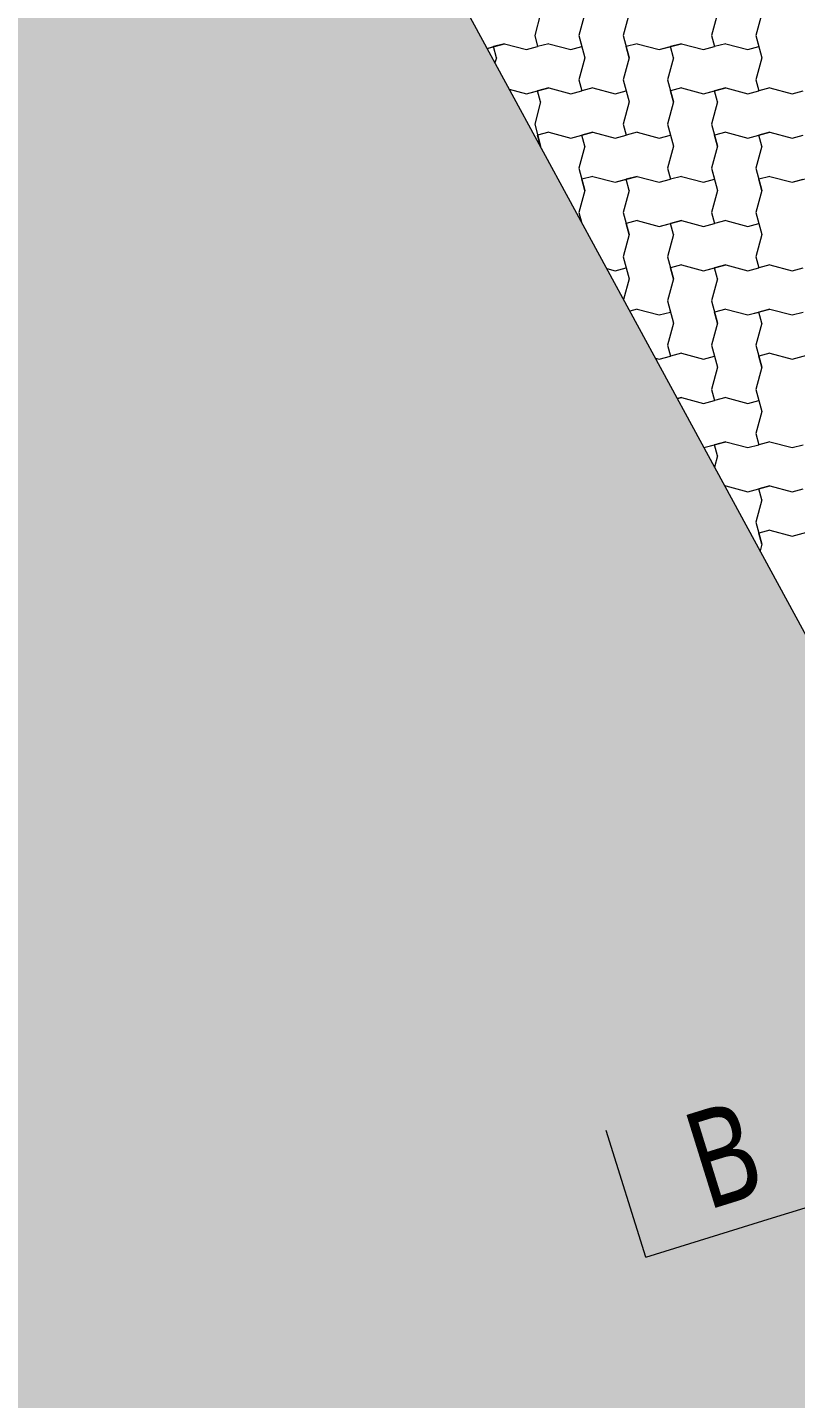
# Model space of a CAD drawing. Header units: metres. Extents: x -111189 to -108577, y -72951 to -72647.
# Drawn here: x -111177.212 to -111175.475, y -72929.13 to -72926.03 of the extents above; entities that cross this region are included whole.
import ezdxf

# ---------------------------------------------------------------- set-up
doc = ezdxf.new("R2010")
doc.units = ezdxf.units.M
doc.header["$MEASUREMENT"] = 0
doc.set_wipeout_variables(frame=1)
doc.linetypes.add('OTK - Traço Ponto CORTES_ALÇ', pattern=[0.6, 0.3, -0.15, 0, -0.15])
doc.linetypes.add('Wipeout_Contour', pattern=[1, 0, -1])
for name, color, linetype in [('00 - Muros - Pormenores', 7, 'Continuous'), ('02 - ESTRADAS', 7, 'Continuous'), ('02 - PASSEIOS', 7, 'Continuous'), ('14 - CORTES.Marcadores', 7, 'Continuous'), ('Planta Piso -1_1_01 - TERRENO PROPOSTO', 7, 'Continuous')]:
    doc.layers.add(name, color=color, linetype=linetype)
doc.styles.add('ESTILO_GERADO_2', font='malgunsl.ttf')
doc.styles.add('ESTILO_GERADO_3', font='AGENCYR.TTF')
doc.styles.add('ESTILO_GERADO_4', font='malgunsl.ttf', dxfattribs={"width": 0.8})
doc.dimstyles.new('ESTILO_GERADO__2', dxfattribs={"dimtxt": 0.15, "dimasz": 0.057, "dimexe": 0.18, "dimexo": 0.05, "dimgap": 0, "dimtad": 1, "dimzin": 0, "dimdsep": 46, "dimtxsty": 'ESTILO_GERADO_3', "dimblk": 'ARROWHEAD_2', "dimblk1": 'ARROWHEAD_2', "dimblk2": 'ARROWHEAD_2', "dimcen": 0.09, "dimclrd": 7, "dimclre": 7, "dimclrt": 7, "dimadec": 0, "dimazin": 0, "dimtfac": 1, "dimtdec": 4, "dimtmove": 0, "dimatfit": 3, "dimfxl": 1, "dimtolj": 1, "dimtzin": 0, "dimarcsym": 0})

# ---------------------------------------------------------------- blocks, each defined once
blk = doc.blocks.new('Malha_7_1', base_point=(-111182.45, -72914.5203))
at = {"layer": '02 - ESTRADAS', "linetype": 'Continuous', "lineweight": 0}
blk.add_hatch(color=59, dxfattribs=at).paths.add_polyline_path([(-111182.45, -72914.5203), (-111188.8126, -72916.4733), (-111186.8713, -72920.0457), (-111184.43, -72924.5384), (-111179.542, -72933.5337), (-111178.9858, -72934.5573), (-111177.1266, -72937.9788), (-111170.2715, -72950.5942), (-111163.9365, -72948.6033), (-111171.3979, -72934.867), (-111173.1932, -72931.5618), (-111177.5277, -72923.5822), (-111178.6992, -72921.4255), (-111179.283, -72920.3506), (-111181.1398, -72916.9324)])
at = {"layer": '02 - ESTRADAS', "color": 7, "linetype": 'Continuous', "lineweight": 13, "flags": 128}
blk.add_lwpolyline([(-111182.45, -72914.5203), (-111181.1398, -72916.9324), (-111179.283, -72920.3506), (-111178.6992, -72921.4255), (-111177.5277, -72923.5822), (-111173.1932, -72931.5618), (-111171.3979, -72934.867), (-111163.9365, -72948.6033), (-111170.2715, -72950.5942), (-111177.1266, -72937.9788), (-111178.9858, -72934.5573), (-111179.542, -72933.5337), (-111184.43, -72924.5384), (-111186.8713, -72920.0457), (-111188.8126, -72916.4733)], close=True, dxfattribs=at)
blk = doc.blocks.new('*X25', base_point=(-110957.0649, -73026.2797))
at = {"layer": '02 - PASSEIOS', "color": 253, "linetype": 'Continuous', "lineweight": 9}
for p, q in [((-111176.0515, -72925.998), (-111176.0649, -72926.048)), ((-111175.9515, -72925.998), (-111175.9649, -72926.048)), ((-111175.9515, -72925.998), (-111175.9649, -72926.048)), ((-111175.8515, -72925.998), (-111175.8649, -72926.048)), ((-111175.6515, -72925.998), (-111175.6649, -72926.048)), ((-111175.5515, -72925.998), (-111175.5649, -72926.048)), ((-111175.5515, -72925.998), (-111175.5649, -72926.048)), ((-111176.0649, -72926.048), (-111176.0582, -72926.073)), ((-111175.9649, -72926.048), (-111175.9582, -72926.073)), ((-111175.9649, -72926.048), (-111175.9515, -72926.098)), ((-111175.8649, -72926.048), (-111175.8515, -72926.098)), ((-111175.6649, -72926.048), (-111175.6582, -72926.073)), ((-111175.5649, -72926.048), (-111175.5582, -72926.073)), ((-111175.5649, -72926.048), (-111175.5515, -72926.098)), ((-111176.1726, -72926.0769), (-111176.1332, -72926.0663)), ((-111176.1726, -72926.0769), (-111176.1582, -72926.073)), ((-111176.1332, -72926.0663), (-111176.1582, -72926.073)), ((-111176.1515, -72926.098), (-111176.1582, -72926.073)), ((-111176.1332, -72926.0663), (-111176.0832, -72926.0797)), ((-111176.1332, -72926.0663), (-111176.0832, -72926.0797)), ((-111176.0832, -72926.0797), (-111176.0582, -72926.073)), ((-111176.0832, -72926.0797), (-111176.0582, -72926.073)), ((-111176.0332, -72926.0663), (-111176.0582, -72926.073)), ((-111176.0332, -72926.0663), (-111175.9832, -72926.0797)), ((-111175.9832, -72926.0797), (-111175.9582, -72926.073)), ((-111175.8332, -72926.0663), (-111175.8582, -72926.073)), ((-111175.8332, -72926.0663), (-111175.8582, -72926.073)), ((-111175.8515, -72926.098), (-111175.8582, -72926.073)), ((-111175.8332, -72926.0663), (-111175.7832, -72926.0797)), ((-111175.8332, -72926.0663), (-111175.7832, -72926.0797)), ((-111175.7832, -72926.0797), (-111175.7332, -72926.0663)), ((-111175.7832, -72926.0797), (-111175.7582, -72926.073)), ((-111175.7332, -72926.0663), (-111175.7582, -72926.073)), ((-111175.7515, -72926.098), (-111175.7582, -72926.073)), ((-111175.7332, -72926.0663), (-111175.6832, -72926.0797)), ((-111175.7332, -72926.0663), (-111175.6832, -72926.0797)), ((-111175.6832, -72926.0797), (-111175.6582, -72926.073)), ((-111175.6832, -72926.0797), (-111175.6582, -72926.073)), ((-111175.6332, -72926.0663), (-111175.6582, -72926.073)), ((-111175.6332, -72926.0663), (-111175.5832, -72926.0797)), ((-111175.5832, -72926.0797), (-111175.5582, -72926.073)), ((-111176.1515, -72926.098), (-111176.1547, -72926.1099)), ((-111175.9515, -72926.098), (-111175.9649, -72926.148)), ((-111175.8515, -72926.098), (-111175.8649, -72926.148)), ((-111175.8515, -72926.098), (-111175.8649, -72926.148)), ((-111175.7515, -72926.098), (-111175.7649, -72926.148)), ((-111175.5515, -72926.098), (-111175.5649, -72926.148)), ((-111175.9649, -72926.148), (-111175.9582, -72926.173)), ((-111175.8649, -72926.148), (-111175.8582, -72926.173)), ((-111175.8649, -72926.148), (-111175.8515, -72926.198)), ((-111175.7649, -72926.148), (-111175.7515, -72926.198)), ((-111175.5649, -72926.148), (-111175.5582, -72926.173)), ((-111176.1224, -72926.1692), (-111176.0832, -72926.1797)), ((-111176.1224, -72926.1692), (-111176.0832, -72926.1797)), ((-111176.0832, -72926.1797), (-111176.0332, -72926.1663)), ((-111176.0832, -72926.1797), (-111176.0582, -72926.173)), ((-111176.0332, -72926.1663), (-111176.0582, -72926.173)), ((-111176.0515, -72926.198), (-111176.0582, -72926.173)), ((-111176.0332, -72926.1663), (-111175.9832, -72926.1797)), ((-111176.0332, -72926.1663), (-111175.9832, -72926.1797)), ((-111175.9832, -72926.1797), (-111175.9582, -72926.173)), ((-111175.9832, -72926.1797), (-111175.9582, -72926.173)), ((-111175.9332, -72926.1663), (-111175.9582, -72926.173)), ((-111175.9332, -72926.1663), (-111175.8832, -72926.1797)), ((-111175.8832, -72926.1797), (-111175.8582, -72926.173)), ((-111175.7332, -72926.1663), (-111175.7582, -72926.173)), ((-111175.7332, -72926.1663), (-111175.7582, -72926.173)), ((-111175.7515, -72926.198), (-111175.7582, -72926.173)), ((-111175.7332, -72926.1663), (-111175.6832, -72926.1797)), ((-111175.7332, -72926.1663), (-111175.6832, -72926.1797)), ((-111175.6832, -72926.1797), (-111175.6332, -72926.1663)), ((-111175.6832, -72926.1797), (-111175.6582, -72926.173)), ((-111175.6332, -72926.1663), (-111175.6582, -72926.173)), ((-111175.6515, -72926.198), (-111175.6582, -72926.173)), ((-111175.6332, -72926.1663), (-111175.5832, -72926.1797)), ((-111175.6332, -72926.1663), (-111175.5832, -72926.1797)), ((-111175.5832, -72926.1797), (-111175.5582, -72926.173)), ((-111175.5832, -72926.1797), (-111175.5582, -72926.173)), ((-111175.5332, -72926.1663), (-111175.5582, -72926.173)), ((-111175.5332, -72926.1663), (-111175.4832, -72926.1797)), ((-111175.4832, -72926.1797), (-111175.4582, -72926.173)), ((-111176.0515, -72926.198), (-111176.0649, -72926.248)), ((-111175.8515, -72926.198), (-111175.8649, -72926.248)), ((-111175.7515, -72926.198), (-111175.7649, -72926.248)), ((-111175.7515, -72926.198), (-111175.7649, -72926.248)), ((-111175.6515, -72926.198), (-111175.6649, -72926.248)), ((-111176.0649, -72926.248), (-111176.0515, -72926.298)), ((-111176.0332, -72926.2663), (-111176.0582, -72926.273)), ((-111176.0332, -72926.2663), (-111176.0582, -72926.273)), ((-111176.0515, -72926.298), (-111176.0582, -72926.273)), ((-111176.0332, -72926.2663), (-111175.9832, -72926.2797)), ((-111176.0332, -72926.2663), (-111175.9832, -72926.2797)), ((-111175.9832, -72926.2797), (-111175.9332, -72926.2663)), ((-111175.9832, -72926.2797), (-111175.9582, -72926.273)), ((-111175.9332, -72926.2663), (-111175.9582, -72926.273)), ((-111175.9515, -72926.298), (-111175.9582, -72926.273)), ((-111175.9332, -72926.2663), (-111175.8832, -72926.2797)), ((-111175.9332, -72926.2663), (-111175.8832, -72926.2797)), ((-111175.8832, -72926.2797), (-111175.8582, -72926.273)), ((-111175.8832, -72926.2797), (-111175.8582, -72926.273)), ((-111175.8649, -72926.248), (-111175.8582, -72926.273)), ((-111175.8332, -72926.2663), (-111175.8582, -72926.273)), ((-111175.8332, -72926.2663), (-111175.7832, -72926.2797)), ((-111175.7832, -72926.2797), (-111175.7582, -72926.273)), ((-111175.7649, -72926.248), (-111175.7582, -72926.273)), ((-111175.7649, -72926.248), (-111175.7515, -72926.298)), ((-111175.6649, -72926.248), (-111175.6515, -72926.298)), ((-111175.6332, -72926.2663), (-111175.6582, -72926.273)), ((-111175.6332, -72926.2663), (-111175.6582, -72926.273)), ((-111175.6515, -72926.298), (-111175.6582, -72926.273)), ((-111175.6332, -72926.2663), (-111175.5832, -72926.2797)), ((-111175.6332, -72926.2663), (-111175.5832, -72926.2797)), ((-111175.5832, -72926.2797), (-111175.5332, -72926.2663)), ((-111175.5832, -72926.2797), (-111175.5582, -72926.273)), ((-111175.5332, -72926.2663), (-111175.5582, -72926.273)), ((-111175.5515, -72926.298), (-111175.5582, -72926.273)), ((-111175.5332, -72926.2663), (-111175.4832, -72926.2797)), ((-111175.5332, -72926.2663), (-111175.4832, -72926.2797)), ((-111175.4832, -72926.2797), (-111175.4582, -72926.273)), ((-111175.4832, -72926.2797), (-111175.4582, -72926.273)), ((-111176.0515, -72926.298), (-111176.0518, -72926.2993)), ((-111176.0515, -72926.298), (-111176.0518, -72926.2993)), ((-111175.9515, -72926.298), (-111175.9649, -72926.348)), ((-111175.7515, -72926.298), (-111175.7649, -72926.348)), ((-111175.6515, -72926.298), (-111175.6649, -72926.348)), ((-111175.6515, -72926.298), (-111175.6649, -72926.348)), ((-111175.5515, -72926.298), (-111175.5649, -72926.348)), ((-111175.9649, -72926.348), (-111175.9515, -72926.398)), ((-111175.9332, -72926.3663), (-111175.9582, -72926.373)), ((-111175.9332, -72926.3663), (-111175.9582, -72926.373)), ((-111175.9332, -72926.3663), (-111175.8832, -72926.3797)), ((-111175.9332, -72926.3663), (-111175.8832, -72926.3797)), ((-111175.8832, -72926.3797), (-111175.8332, -72926.3663)), ((-111175.8332, -72926.3663), (-111175.8582, -72926.373)), ((-111175.8332, -72926.3663), (-111175.7832, -72926.3797)), ((-111175.8332, -72926.3663), (-111175.7832, -72926.3797)), ((-111175.7649, -72926.348), (-111175.7582, -72926.373)), ((-111175.7332, -72926.3663), (-111175.7582, -72926.373)), ((-111175.7332, -72926.3663), (-111175.6832, -72926.3797)), ((-111175.6649, -72926.348), (-111175.6582, -72926.373)), ((-111175.6649, -72926.348), (-111175.6515, -72926.398)), ((-111175.5649, -72926.348), (-111175.5515, -72926.398)), ((-111175.5332, -72926.3663), (-111175.5582, -72926.373)), ((-111175.5332, -72926.3663), (-111175.5582, -72926.373)), ((-111175.5332, -72926.3663), (-111175.4832, -72926.3797)), ((-111175.5332, -72926.3663), (-111175.4832, -72926.3797)), ((-111175.4832, -72926.3797), (-111175.4332, -72926.3663)), ((-111175.9515, -72926.398), (-111175.9582, -72926.373)), ((-111175.8832, -72926.3797), (-111175.8582, -72926.373)), ((-111175.8515, -72926.398), (-111175.8582, -72926.373)), ((-111175.7832, -72926.3797), (-111175.7582, -72926.373)), ((-111175.7832, -72926.3797), (-111175.7582, -72926.373)), ((-111175.6832, -72926.3797), (-111175.6582, -72926.373)), ((-111175.5515, -72926.398), (-111175.5582, -72926.373)), ((-111175.4832, -72926.3797), (-111175.4582, -72926.373)), ((-111175.9515, -72926.398), (-111175.9649, -72926.448)), ((-111175.9515, -72926.398), (-111175.9649, -72926.448)), ((-111175.8515, -72926.398), (-111175.8649, -72926.448)), ((-111175.6515, -72926.398), (-111175.6649, -72926.448)), ((-111175.5515, -72926.398), (-111175.5649, -72926.448)), ((-111175.5515, -72926.398), (-111175.5649, -72926.448)), ((-111175.9649, -72926.448), (-111175.9589, -72926.4702)), ((-111175.9649, -72926.448), (-111175.9589, -72926.4702)), ((-111175.8649, -72926.448), (-111175.8515, -72926.498)), ((-111175.6649, -72926.448), (-111175.6582, -72926.473)), ((-111175.5649, -72926.448), (-111175.5582, -72926.473)), ((-111175.5649, -72926.448), (-111175.5515, -72926.498)), ((-111175.8332, -72926.4663), (-111175.8582, -72926.473)), ((-111175.8332, -72926.4663), (-111175.8582, -72926.473)), ((-111175.8515, -72926.498), (-111175.8582, -72926.473)), ((-111175.8332, -72926.4663), (-111175.7832, -72926.4797)), ((-111175.8332, -72926.4663), (-111175.7832, -72926.4797)), ((-111175.7832, -72926.4797), (-111175.7332, -72926.4663)), ((-111175.7832, -72926.4797), (-111175.7582, -72926.473)), ((-111175.7332, -72926.4663), (-111175.7582, -72926.473)), ((-111175.7515, -72926.498), (-111175.7582, -72926.473)), ((-111175.7332, -72926.4663), (-111175.6832, -72926.4797)), ((-111175.7332, -72926.4663), (-111175.6832, -72926.4797)), ((-111175.6832, -72926.4797), (-111175.6582, -72926.473)), ((-111175.6832, -72926.4797), (-111175.6582, -72926.473)), ((-111175.6332, -72926.4663), (-111175.6582, -72926.473)), ((-111175.6332, -72926.4663), (-111175.5832, -72926.4797)), ((-111175.5832, -72926.4797), (-111175.5582, -72926.473)), ((-111175.8515, -72926.498), (-111175.8649, -72926.548)), ((-111175.8515, -72926.498), (-111175.8649, -72926.548)), ((-111175.7515, -72926.498), (-111175.7649, -72926.548)), ((-111175.5515, -72926.498), (-111175.5649, -72926.548)), ((-111175.8649, -72926.548), (-111175.8582, -72926.573)), ((-111175.8649, -72926.548), (-111175.8515, -72926.598)), ((-111175.7649, -72926.548), (-111175.7515, -72926.598)), ((-111175.5649, -72926.548), (-111175.5582, -72926.573)), ((-111175.9022, -72926.5746), (-111175.8832, -72926.5797)), ((-111175.8832, -72926.5797), (-111175.8582, -72926.573)), ((-111175.7332, -72926.5663), (-111175.7582, -72926.573)), ((-111175.7332, -72926.5663), (-111175.7582, -72926.573)), ((-111175.7515, -72926.598), (-111175.7582, -72926.573)), ((-111175.7332, -72926.5663), (-111175.6832, -72926.5797)), ((-111175.7332, -72926.5663), (-111175.6832, -72926.5797)), ((-111175.6832, -72926.5797), (-111175.6332, -72926.5663)), ((-111175.6832, -72926.5797), (-111175.6582, -72926.573)), ((-111175.6332, -72926.5663), (-111175.6582, -72926.573)), ((-111175.6515, -72926.598), (-111175.6582, -72926.573)), ((-111175.6332, -72926.5663), (-111175.5832, -72926.5797)), ((-111175.6332, -72926.5663), (-111175.5832, -72926.5797)), ((-111175.5832, -72926.5797), (-111175.5582, -72926.573)), ((-111175.5832, -72926.5797), (-111175.5582, -72926.573)), ((-111175.5332, -72926.5663), (-111175.5582, -72926.573)), ((-111175.5332, -72926.5663), (-111175.4832, -72926.5797)), ((-111175.4832, -72926.5797), (-111175.4582, -72926.573)), ((-111175.8515, -72926.598), (-111175.864, -72926.6449)), ((-111175.7515, -72926.598), (-111175.7649, -72926.648)), ((-111175.7515, -72926.598), (-111175.7649, -72926.648)), ((-111175.6515, -72926.598), (-111175.6649, -72926.648)), ((-111175.8332, -72926.6663), (-111175.85, -72926.6708)), ((-111175.8332, -72926.6663), (-111175.7832, -72926.6797)), ((-111175.7832, -72926.6797), (-111175.7582, -72926.673)), ((-111175.7649, -72926.648), (-111175.7582, -72926.673)), ((-111175.7649, -72926.648), (-111175.7515, -72926.698)), ((-111175.6649, -72926.648), (-111175.6515, -72926.698)), ((-111175.6332, -72926.6663), (-111175.6582, -72926.673)), ((-111175.6332, -72926.6663), (-111175.6582, -72926.673)), ((-111175.6515, -72926.698), (-111175.6582, -72926.673)), ((-111175.6332, -72926.6663), (-111175.5832, -72926.6797)), ((-111175.6332, -72926.6663), (-111175.5832, -72926.6797)), ((-111175.5832, -72926.6797), (-111175.5332, -72926.6663)), ((-111175.5832, -72926.6797), (-111175.5582, -72926.673)), ((-111175.5332, -72926.6663), (-111175.5582, -72926.673)), ((-111175.5515, -72926.698), (-111175.5582, -72926.673)), ((-111175.5332, -72926.6663), (-111175.4832, -72926.6797)), ((-111175.5332, -72926.6663), (-111175.4832, -72926.6797)), ((-111175.4832, -72926.6797), (-111175.4582, -72926.673)), ((-111175.4832, -72926.6797), (-111175.4582, -72926.673)), ((-111175.7515, -72926.698), (-111175.7649, -72926.748)), ((-111175.6515, -72926.698), (-111175.6649, -72926.748)), ((-111175.6515, -72926.698), (-111175.6649, -72926.748)), ((-111175.5515, -72926.698), (-111175.5649, -72926.748)), ((-111175.7649, -72926.748), (-111175.7582, -72926.773)), ((-111175.7332, -72926.7663), (-111175.7582, -72926.773)), ((-111175.7332, -72926.7663), (-111175.6832, -72926.7797)), ((-111175.6649, -72926.748), (-111175.6582, -72926.773)), ((-111175.6649, -72926.748), (-111175.6515, -72926.798)), ((-111175.5649, -72926.748), (-111175.5515, -72926.798)), ((-111175.5332, -72926.7663), (-111175.5582, -72926.773)), ((-111175.5332, -72926.7663), (-111175.5582, -72926.773)), ((-111175.5332, -72926.7663), (-111175.4832, -72926.7797)), ((-111175.5332, -72926.7663), (-111175.4832, -72926.7797)), ((-111175.4832, -72926.7797), (-111175.4332, -72926.7663)), ((-111175.7921, -72926.7773), (-111175.7832, -72926.7797)), ((-111175.7921, -72926.7773), (-111175.7832, -72926.7797)), ((-111175.7832, -72926.7797), (-111175.7582, -72926.773)), ((-111175.7832, -72926.7797), (-111175.7582, -72926.773)), ((-111175.6832, -72926.7797), (-111175.6582, -72926.773)), ((-111175.6515, -72926.798), (-111175.6649, -72926.848)), ((-111175.5515, -72926.798), (-111175.5649, -72926.848)), ((-111175.5515, -72926.798), (-111175.5649, -72926.848)), ((-111175.5515, -72926.798), (-111175.5582, -72926.773)), ((-111175.4832, -72926.7797), (-111175.4582, -72926.773)), ((-111175.6649, -72926.848), (-111175.6582, -72926.873)), ((-111175.5649, -72926.848), (-111175.5582, -72926.873)), ((-111175.5649, -72926.848), (-111175.5515, -72926.898)), ((-111175.7424, -72926.8688), (-111175.7332, -72926.8663)), ((-111175.7332, -72926.8663), (-111175.7424, -72926.8688)), ((-111175.7332, -72926.8663), (-111175.6832, -72926.8797)), ((-111175.7332, -72926.8663), (-111175.6832, -72926.8797)), ((-111175.6832, -72926.8797), (-111175.6582, -72926.873)), ((-111175.6832, -72926.8797), (-111175.6582, -72926.873)), ((-111175.6332, -72926.8663), (-111175.6582, -72926.873)), ((-111175.6332, -72926.8663), (-111175.5832, -72926.8797)), ((-111175.5832, -72926.8797), (-111175.5582, -72926.873)), ((-111175.5515, -72926.898), (-111175.5649, -72926.948)), ((-111175.5649, -72926.948), (-111175.5582, -72926.973)), ((-111175.6823, -72926.9795), (-111175.6332, -72926.9663)), ((-111175.6823, -72926.9795), (-111175.6582, -72926.973)), ((-111175.6332, -72926.9663), (-111175.6582, -72926.973)), ((-111175.6515, -72926.998), (-111175.6582, -72926.973)), ((-111175.6332, -72926.9663), (-111175.5832, -72926.9797)), ((-111175.6332, -72926.9663), (-111175.5832, -72926.9797)), ((-111175.5832, -72926.9797), (-111175.5582, -72926.973)), ((-111175.5832, -72926.9797), (-111175.5582, -72926.973)), ((-111175.5332, -72926.9663), (-111175.5582, -72926.973)), ((-111175.5332, -72926.9663), (-111175.4832, -72926.9797)), ((-111175.4832, -72926.9797), (-111175.4582, -72926.973)), ((-111175.6515, -72926.998), (-111175.6583, -72927.0236)), ((-111175.6332, -72927.0663), (-111175.6349, -72927.0668)), ((-111175.6332, -72927.0663), (-111175.6349, -72927.0668)), ((-111175.6332, -72927.0663), (-111175.5832, -72927.0797)), ((-111175.6332, -72927.0663), (-111175.5832, -72927.0797)), ((-111175.5832, -72927.0797), (-111175.5332, -72927.0663)), ((-111175.5832, -72927.0797), (-111175.5582, -72927.073)), ((-111175.5332, -72927.0663), (-111175.5582, -72927.073)), ((-111175.5515, -72927.098), (-111175.5582, -72927.073)), ((-111175.5332, -72927.0663), (-111175.4832, -72927.0797)), ((-111175.5332, -72927.0663), (-111175.4832, -72927.0797)), ((-111175.4832, -72927.0797), (-111175.4582, -72927.073)), ((-111175.4832, -72927.0797), (-111175.4582, -72927.073)), ((-111175.5515, -72927.098), (-111175.5649, -72927.148)), ((-111175.5649, -72927.148), (-111175.5515, -72927.198)), ((-111175.5332, -72927.1663), (-111175.5582, -72927.173)), ((-111175.5332, -72927.1663), (-111175.5582, -72927.173)), ((-111175.5332, -72927.1663), (-111175.4832, -72927.1797)), ((-111175.5332, -72927.1663), (-111175.4832, -72927.1797)), ((-111175.4832, -72927.1797), (-111175.4332, -72927.1663)), ((-111175.5515, -72927.198), (-111175.5582, -72927.173)), ((-111175.5515, -72927.198), (-111175.5555, -72927.213)), ((-111175.5515, -72927.198), (-111175.5555, -72927.213)), ((-111175.4832, -72927.1797), (-111175.4582, -72927.173))]:
    blk.add_line(p, q, dxfattribs=at)
blk = doc.blocks.new('Malha_8_1', base_point=(-111182.45, -72914.5203))
at = {"color": 254, "linetype": 'Wipeout_Contour', "lineweight": 0, "ltscale": 1861428.278801215}
blk.add_wipeout([(-111182.45, -72914.5203), (-111181.1398, -72916.9324), (-111179.283, -72920.3506), (-111178.6992, -72921.4255), (-111173.1932, -72931.5618), (-111171.3979, -72934.867), (-111163.9365, -72948.6033), (-111162.5896, -72948.18), (-111170.1617, -72934.1975), (-111171.9536, -72930.8885), (-111177.4458, -72920.7467), (-111178.0283, -72919.6711), (-111179.8807, -72916.2505), (-111181.0503, -72914.0907)], dxfattribs=at).dxf.layer = '02 - PASSEIOS'
at = {"layer": '02 - PASSEIOS', "color": 7, "linetype": 'Continuous', "lineweight": 13, "flags": 128}
blk.add_lwpolyline([(-111182.45, -72914.5203), (-111181.0503, -72914.0907), (-111179.8807, -72916.2505), (-111178.0283, -72919.6711), (-111177.4458, -72920.7467), (-111171.9536, -72930.8885), (-111170.1617, -72934.1975), (-111162.5896, -72948.18), (-111163.9365, -72948.6033), (-111171.3979, -72934.867), (-111173.1932, -72931.5618), (-111178.6992, -72921.4255), (-111179.283, -72920.3506), (-111181.1398, -72916.9324)], close=True, dxfattribs=at)
at = {"layer": '02 - PASSEIOS', "color": 7, "lineweight": 13}
blk.add_blockref('*X25', (-110957.0649, -73026.2797), dxfattribs=at)
blk = doc.blocks.new('*D84', base_point=(-110957.0649, -73026.2797))
at = {"layer": '00 - Muros - Pormenores', "color": 7, "linetype": 'Continuous', "lineweight": 5, "transparency": 16777216}
for p, q in [((-111178.2899, -72920.8715), (-111178.191, -72920.818)), ((-111178.1972, -72920.8459), (-111178.2838, -72920.8436)), ((-111178.2405, -72920.8448), (-111178.0923, -72921.1183)), ((-111178.1418, -72921.1451), (-111178.0429, -72921.0915)), ((-111178.0491, -72921.1195), (-111178.1356, -72921.1171)), ((-111178.0923, -72921.1183), (-111170.9142, -72934.3734))]:
    blk.add_line(p, q, dxfattribs=at)
at = {"layer": '00 - Muros - Pormenores', "color": 7, "lineweight": 5, "transparency": 16777216, "insert": (-111178.1968, -72920.8624), "char_height": 0.15, "attachment_point": 7, "rotation": 298.4373, "style": 'ESTILO_GERADO_3'}
blk.add_mtext('\\A1;{\\pql;\\fAgency FB|b0|i0|c0|p0;\\W1.000000;0,31}', dxfattribs=at)
blk = doc.blocks.new('ARROWHEAD_2')
at = {"color": 0, "linetype": 'Continuous', "lineweight": 0}
for p, q in [((-0.378, -0.655), (0.378, 0.655)), ((0, 0), (-1, 0))]:
    blk.add_line(p, q, dxfattribs=at)
blk = doc.blocks.new('*D85', base_point=(-110957.0649, -73026.2797))
at = {"layer": '00 - Muros - Pormenores', "color": 7, "linetype": 'Continuous', "lineweight": 5, "transparency": 16777216}
for p, q in [((-111178.1418, -72921.1451), (-111178.0429, -72921.0915)), ((-111178.0491, -72921.1195), (-111178.1356, -72921.1171)), ((-111178.0923, -72921.1183), (-111170.9142, -72934.3734)), ((-111170.9637, -72934.4002), (-111170.8647, -72934.3466)), ((-111170.9575, -72934.3722), (-111170.8709, -72934.3746)), ((-111170.9142, -72934.3734), (-111170.8967, -72934.4057))]:
    blk.add_line(p, q, dxfattribs=at)
at = {"layer": '00 - Muros - Pormenores', "color": 7, "lineweight": 5, "transparency": 16777216, "insert": (-111174.55, -72927.5966), "char_height": 0.15, "attachment_point": 7, "rotation": 298.4373, "style": 'ESTILO_GERADO_3'}
blk.add_mtext('\\A1;{\\pql;\\fAgency FB|b0|i0|c0|p0;\\W1.000000;15,07}', dxfattribs=at)
blk = doc.blocks.new('Plano de Corte_1_1', base_point=(-111175.814, -72928.8103))
at = {"layer": '14 - CORTES.Marcadores', "color": 7, "linetype": 'OTK - Traço Ponto CORTES_ALÇ', "lineweight": 5}
blk.add_line((-111175.5275, -72928.7212), (-111154.4899, -72922.1814), dxfattribs=at)
at = {"layer": '14 - CORTES.Marcadores', "color": 7, "linetype": 'Continuous', "lineweight": 5}
for q in [(-111175.903, -72928.5238), (-111175.5275, -72928.7212)]:
    blk.add_line((-111175.814, -72928.8103), q, dxfattribs=at)
at = {"layer": '14 - CORTES.Marcadores', "color": 7, "lineweight": 5, "insert": (-111175.5353, -72928.6609), "char_height": 0.22, "attachment_point": 9, "rotation": 17.2685, "style": 'ESTILO_GERADO_4'}
blk.add_mtext('\\A1;{\\pqr;\\pt0;\\fMalgun Gothic Semilight|b0|i0|c0|p0;\\W0.800000;B}', dxfattribs=at)
blk = doc.blocks.new('Alçado_5_1', base_point=(-111181.4997, -72914.2286))
at = {"layer": '00 - Muros - Pormenores', "color": 7, "lineweight": 5, "insert": (-111174.5273, -72926.8467), "char_height": 0.18, "attachment_point": 9, "rotation": 298.4376, "style": 'ESTILO_GERADO_2'}
blk.add_mtext('\\A1;{\\pqr;\\pt0;\\fMalgun Gothic Semilight|b0|i0|c0|p0;\\W1.000000;Alçado - Muro 1 - Confinante com a via pública}', dxfattribs=at)

msp = doc.modelspace()

# ---------------------------------------------------------------- block references
at = {"layer": 'Planta Piso -1_1_01 - TERRENO PROPOSTO', "color": 252, "linetype": 'Continuous', "lineweight": 0, "true_color": 0x939598, "transparency": 33554539}
msp.add_blockref('Malha_7_1', (-111182.45, -72914.5203), dxfattribs=at)

# ---------------------------------------------------------------- next in the draw order: block references
at = {"layer": '02 - PASSEIOS', "color": 7, "lineweight": 13}
msp.add_blockref('Malha_8_1', (-111182.45, -72914.5203), dxfattribs=at)

# ---------------------------------------------------------------- next in the draw order: block references
at = {"layer": '00 - Muros - Pormenores', "color": 253, "lineweight": 13}
msp.add_blockref('Alçado_5_1', (-111181.4997, -72914.2286), dxfattribs=at)
at = {"layer": '14 - CORTES.Marcadores', "color": 7, "lineweight": 5}
msp.add_blockref('Plano de Corte_1_1', (-111175.814, -72928.8103), dxfattribs=at)

# ---------------------------------------------------------------- next in the draw order: dimensions: what is measured, and where the dimension line sits
at = {"layer": '00 - Muros - Pormenores', "color": 7, "linetype": 'Continuous', "lineweight": 5}
for base, p1, p2, picture, middle in [((-111178.0923, -72921.1183), (-111177.585, -72920.4898), (-111177.4369, -72920.7633), '*D84', (-111178.0384, -72920.9975)), ((-111170.9142, -72934.3734), (-111177.4369, -72920.7633), (-111170.2586, -72934.0184), '*D85', (-111174.3644, -72927.7819))]:
    dim = msp.add_linear_dim(base=base, p1=p1, p2=p2, angle=298.4373, dimstyle='ESTILO_GERADO__2', dxfattribs=at)
    dim.commit()
    dim.dimension.update_dxf_attribs({"geometry": picture, "text_midpoint": middle, "dimtype": 160, "text_rotation": 298.4373})

doc.saveas('drawing.dxf')
